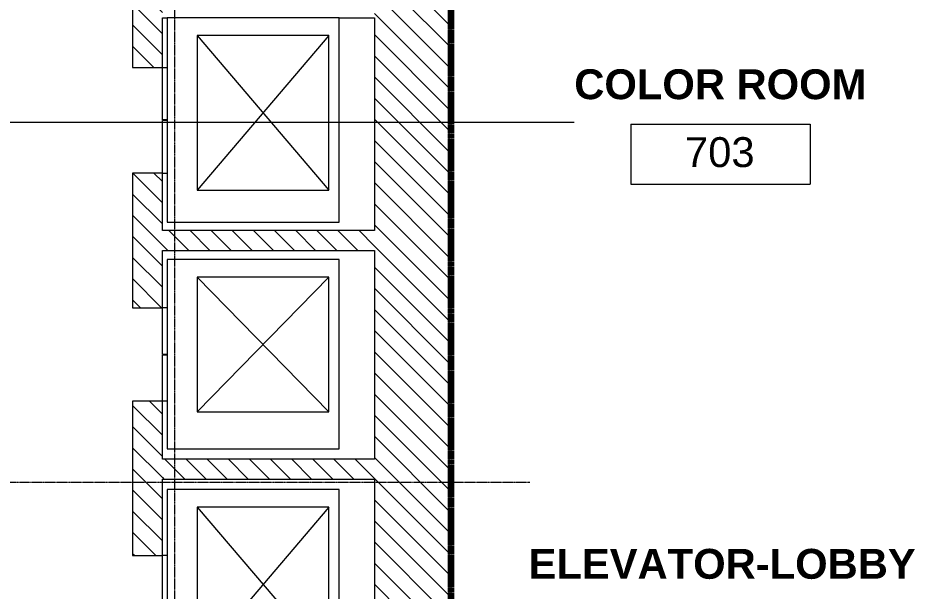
# Model space of a CAD drawing. Header units: inches. Extents: x -1106 to 1409, y -1111 to 918.
# Drawn here: x 760.1 to 1120.5, y 230.9 to 461 of the extents above; entities that cross this region are included whole.
import ezdxf

# ---------------------------------------------------------------- set-up
doc = ezdxf.new("R2010")
doc.units = ezdxf.units.IN
doc.header["$MEASUREMENT"] = 0
for name, pattern in [('Double Dash 3_8_', [1, 0.375, -0.125, 0.125, -0.125, 0.125, -0.125]), ('Double Dash 3_8__2_', [1, 0.375, -0.125, 0.125, -0.125, 0.125, -0.125]), ('Grid Line 1_4_', [0.4375, 0.25, -0.0625, 0.0625, -0.0625])]:
    doc.linetypes.add(name, pattern=pattern)
for name, color, linetype, lineweight in [('A-AREA-IDEN', 2, 'Continuous', 9), ('A-DETL', 90, 'Continuous', 13), ('A-DETL-GENF', 92, 'Continuous', 13), ('A-WALL', 113, 'Continuous', 13), ('A-WALL-PATT', 111, 'Continuous', 13), ('C-PROP-LINE', 91, 'Double Dash 3_8_', 20), ('Q-SPCQ', 91, 'Continuous', 13), ('S-GRID', 1, 'Continuous', 9)]:
    doc.layers.add(name, color=color, linetype=linetype, lineweight=lineweight)
doc.styles.add('Arial_3', font='arial.ttf', dxfattribs={"height": 12})
doc.styles.add('Arial_B', font='arialbd.ttf', dxfattribs={"height": 12})
pattern_1 = [(135, (0, 0), (-4.24264, -4.24264), [])]

# ---------------------------------------------------------------- blocks, each defined once
blk = doc.blocks.new('Elevator Door-Center - 42_ x 84_-1054019-7TH FLOOR TELECOM UNDERFLOOR ROUTING PLAN')
at = {"layer": 'Q-SPCQ', "lineweight": 9}
for p, q in [((-25.15, -6), (-4.03, -6)), ((-25.15, -6), (-25.15, -8)), ((-4.03, -8), (-4.03, -6)), ((-3.78, -6), (17.35, -6)), ((-3.78, -8), (-3.78, -6)), ((17.35, -6), (17.35, -8))]:
    blk.add_line(p, q, dxfattribs=at)
blk = doc.blocks.new('Elevator Door-Center - 37_ x 84_-1054138-7TH FLOOR TELECOM UNDERFLOOR ROUTING PLAN')
at = {"layer": 'Q-SPCQ', "lineweight": 9}
for p, q in [((-22.65, 8), (-22.65, 6)), ((-4.03, 6), (-4.03, 8)), ((-3.78, 6), (-3.78, 8)), ((14.85, 8), (14.85, 6)), ((-4.03, 6), (-22.65, 6)), ((14.85, 6), (-3.78, 6))]:
    blk.add_line(p, q, dxfattribs=at)
blk = doc.blocks.new('Elevator-Traction-Schindler-3300MRL-Side_Door - 2500 LBS-1057707-7TH FLOOR TELECOM UNDERFLOOR ROUTING PLAN')
at = {"layer": 'A-DETL-GENF', "color": 53, "lineweight": 9}
for p, q in [((-31, -26.4375), (31, 26.4375)), ((-31, 26.4375), (31, -26.4375))]:
    blk.add_line(p, q, dxfattribs=at)
at = {"layer": 'Q-SPCQ', "color": 53, "lineweight": 9}
for p, q in [((-38.07874, 30.524114), (-38.07874, -38.475886)), ((43.92126, 30.524114), (-38.07874, 30.524114)), ((43.92126, -38.475886), (43.92126, 30.524114)), ((31, 26.4375), (-31, 26.4375)), ((-31, 26.4375), (-31, -26.4375)), ((31, -26.4375), (31, 26.4375)), ((-31, -26.4375), (31, -26.4375)), ((-38.07874, -38.475886), (43.92126, -38.475886))]:
    blk.add_line(p, q, dxfattribs=at)
blk = doc.blocks.new('Elevator-Traction-Schindler-3300MRL-Side_Door - 2500 LBS 2-1058248-7TH FLOOR TELECOM UNDERFLOOR ROUTING PLAN')
at = {"layer": 'A-DETL-GENF', "color": 53, "lineweight": 9}
for p, q in [((-27, -26.4375), (27, 26.4375)), ((-27, 26.4375), (27, -26.4375))]:
    blk.add_line(p, q, dxfattribs=at)
at = {"layer": 'Q-SPCQ', "color": 53, "lineweight": 9}
for p, q in [((-34.07874, 30.524114), (-34.07874, -38.475886)), ((41.92126, 30.524114), (-34.07874, 30.524114)), ((41.92126, -38.475886), (41.92126, 30.524114)), ((27, 26.4375), (-27, 26.4375)), ((-27, 26.4375), (-27, -26.4375)), ((27, -26.4375), (27, 26.4375)), ((-27, -26.4375), (27, -26.4375)), ((-34.07874, -38.475886), (41.92126, -38.475886))]:
    blk.add_line(p, q, dxfattribs=at)
blk = doc.blocks.new('Family - ___-850868-7TH FLOOR TELECOM UNDERFLOOR ROUTING PLAN')
at = {"layer": 'C-PROP-LINE', "color": 133, "linetype": 'Double Dash 3_8__2_'}
blk.add_line((934.11, -344.99), (934.11, 840.01), dxfattribs=at)
blk = doc.blocks.new('18433_1 - AEO NY - CENTRAL_rvt-1-7TH FLOOR TELECOM UNDERFLOOR ROUTING PLAN')
at = {"layer": 'A-WALL-PATT', "lineweight": 9}
h = blk.add_hatch(dxfattribs=at)
h.set_pattern_fill('FP_1', color=53, style=0, pattern_type=2)
h.set_pattern_definition(pattern_1)
h.paths.add_polyline_path([(933.4, -243.24), (933.4, 797.38), (903.4, 797.38), (903.4, -109.51), (904.4, -109.51), (904.4, -146.87), (903.4, -146.87), (903.4, -243.24)], flags=0)
h = blk.add_hatch(dxfattribs=at)
h.set_pattern_fill('FP_1', color=53, style=0, pattern_type=2)
h.set_pattern_definition(pattern_1)
h.paths.add_polyline_path([(818.15, 91.71), (818.15, 118.13), (806.15, 118.13), (806.15, 91.71)], flags=0)
h.paths.add_polyline_path([(806.15, 155.63), (818.15, 155.63), (818.15, 207.63), (806.15, 207.63)], flags=0)
h.paths.add_polyline_path([(818.15, 245.13), (818.15, 307.13), (806.15, 307.13), (806.15, 245.13)], flags=0)
h.paths.add_polyline_path([(818.15, 344.63), (818.15, 398.63), (806.15, 398.63), (806.15, 344.63)], flags=0)
h.paths.add_polyline_path([(806.15, 441.13), (818.15, 441.13), (818.15, 468.96), (806.15, 468.96)], flags=0)
h = blk.add_hatch(dxfattribs=at)
h.set_pattern_fill('FP_1', color=53, style=0, pattern_type=2)
h.set_pattern_definition(pattern_1)
h.paths.add_polyline_path([(903.4, 367.63), (903.4, 375.63), (818.15, 375.63), (818.15, 367.63), (818.81, 367.63)], flags=0)
h = blk.add_hatch(dxfattribs=at)
h.set_pattern_fill('FP_1', color=53, style=0, pattern_type=2)
h.set_pattern_definition(pattern_1)
h.paths.add_polyline_path([(903.4, 275.88), (903.4, 283.88), (818.15, 283.88), (818.15, 275.88), (818.81, 275.88)], flags=0)
at = {"layer": 'A-WALL', "color": 133, "lineweight": 20}
for p, q in [((933.4, -243.24), (933.4, 797.38)), ((806.15, 468.96), (806.15, 441.13)), ((818.15, 460.96), (820.15, 460.96)), ((818.15, 441.13), (818.15, 460.96)), ((889.15, 460.96), (903.4, 460.96)), ((903.4, 460.96), (903.4, 375.63)), ((806.15, 441.13), (818.15, 441.13)), ((806.15, 398.63), (806.15, 344.63)), ((818.15, 398.63), (806.15, 398.63)), ((818.15, 375.63), (818.15, 398.63)), ((903.4, 375.63), (818.15, 375.63)), ((818.15, 367.63), (903.4, 367.63)), ((818.15, 344.63), (818.15, 367.63)), ((903.4, 367.63), (903.4, 283.88)), ((806.15, 344.63), (818.15, 344.63)), ((806.15, 307.13), (806.15, 245.13)), ((818.15, 307.13), (806.15, 307.13)), ((818.15, 283.88), (818.15, 307.13)), ((903.4, 283.88), (818.15, 283.88)), ((818.15, 275.88), (903.4, 275.88)), ((818.15, 245.13), (818.15, 275.88)), ((903.4, 275.88), (903.4, 91.71)), ((806.15, 245.13), (818.15, 245.13))]:
    blk.add_line(p, q, dxfattribs=at)
at = {"layer": 'S-GRID', "linetype": 'Grid Line 1_4_'}
for p, q in [((823.15, -423.37), (823.15, 870.85)), ((965.79, 274.51), (-931.82, 274.51))]:
    blk.add_line(p, q, dxfattribs=at)
at = {"color": 133, "linetype": 'Double Dash 3_8__2_', "lineweight": 20}
blk.add_blockref('Family - ___-850868-7TH FLOOR TELECOM UNDERFLOOR ROUTING PLAN', (0, 0), dxfattribs=at)
at = {"color": 53, "lineweight": 9}
for name, p, rotation in [('Elevator-Traction-Schindler-3300MRL-Side_Door - 2500 LBS-1057707-7TH FLOOR TELECOM UNDERFLOOR ROUTING PLAN', (858.62, 422.88), 270.0000000000004), ('Elevator Door-Center - 42_ x 84_-1054019-7TH FLOOR TELECOM UNDERFLOOR ROUTING PLAN', (812.15, 423.78), 89.99999999999991), ('Elevator-Traction-Schindler-3300MRL-Side_Door - 2500 LBS 2-1058248-7TH FLOOR TELECOM UNDERFLOOR ROUTING PLAN', (858.62, 329.88), 270.0000000000004), ('Elevator Door-Center - 37_ x 84_-1054138-7TH FLOOR TELECOM UNDERFLOOR ROUTING PLAN', (812.15, 321.98), 269.9999999999999), ('Elevator-Traction-Schindler-3300MRL-Side_Door - 2500 LBS-1057707-7TH FLOOR TELECOM UNDERFLOOR ROUTING PLAN', (858.62, 233.63), 270.0000000000004), ('Elevator Door-Center - 37_ x 84_-1054138-7TH FLOOR TELECOM UNDERFLOOR ROUTING PLAN', (812.15, 222.48), 269.9999999999999)]:
    blk.add_blockref(name, p, dxfattribs=dict(at, rotation=rotation))
blk = doc.blocks.new('Room Tag - Room Tag-84095-7TH FLOOR TELECOM UNDERFLOOR ROUTING PLAN')
at = {"layer": 'A-AREA-IDEN'}
for p, q in [((-0.375, -0.0625), (-0.375, -0.3125)), ((-0.375, -0.0625), (0.375, -0.0625)), ((0.375, -0.0625), (0.375, -0.3125)), ((-0.375, -0.3125), (0.375, -0.3125))]:
    blk.add_line(p, q, dxfattribs=at)

msp = doc.modelspace()

# ---------------------------------------------------------------- block references
at = {"lineweight": 5}
msp.add_blockref('18433_1 - AEO NY - CENTRAL_rvt-1-7TH FLOOR TELECOM UNDERFLOOR ROUTING PLAN', (0, 0), dxfattribs=at)
at = {"layer": 'A-AREA-IDEN', "xscale": 95.99999999999994, "yscale": 95.99999999999994, "zscale": 95.99999999999994}
msp.add_blockref('Room Tag - Room Tag-84095-7TH FLOOR TELECOM UNDERFLOOR ROUTING PLAN', (1042.38, 424.27), dxfattribs=at)

# ---------------------------------------------------------------- texts
at = {"layer": 'A-AREA-IDEN', "char_height": 12, "attachment_point": 1}
for s, insert, width, style in [('COLOR ROOM', (983.63, 440.35), 142.107, 'Arial_B'), ('703', (1028.1, 413.1), 33.633, 'Arial_3')]:
    msp.add_mtext(s, dxfattribs=dict(at, insert=insert, width=width, style=style))

# ---------------------------------------------------------------- next in the draw order: linework, layer by layer
at = {"layer": 'A-AREA-IDEN'}
msp.add_line((634.22, 419.06), (983.63, 419.06), dxfattribs=at)
at = {"layer": 'A-DETL', "linetype": 'Double Dash 3_8_', "lineweight": 140}
msp.add_line((934.11, -243.24), (934.11, 843.38), dxfattribs=at)

# ---------------------------------------------------------------- next in the draw order: texts
at = {"layer": 'A-AREA-IDEN', "insert": (965.27, 247.83), "char_height": 12, "width": 186.648, "attachment_point": 1, "style": 'Arial_B'}
msp.add_mtext('ELEVATOR-LOBBY', dxfattribs=at)

doc.saveas('drawing.dxf')
